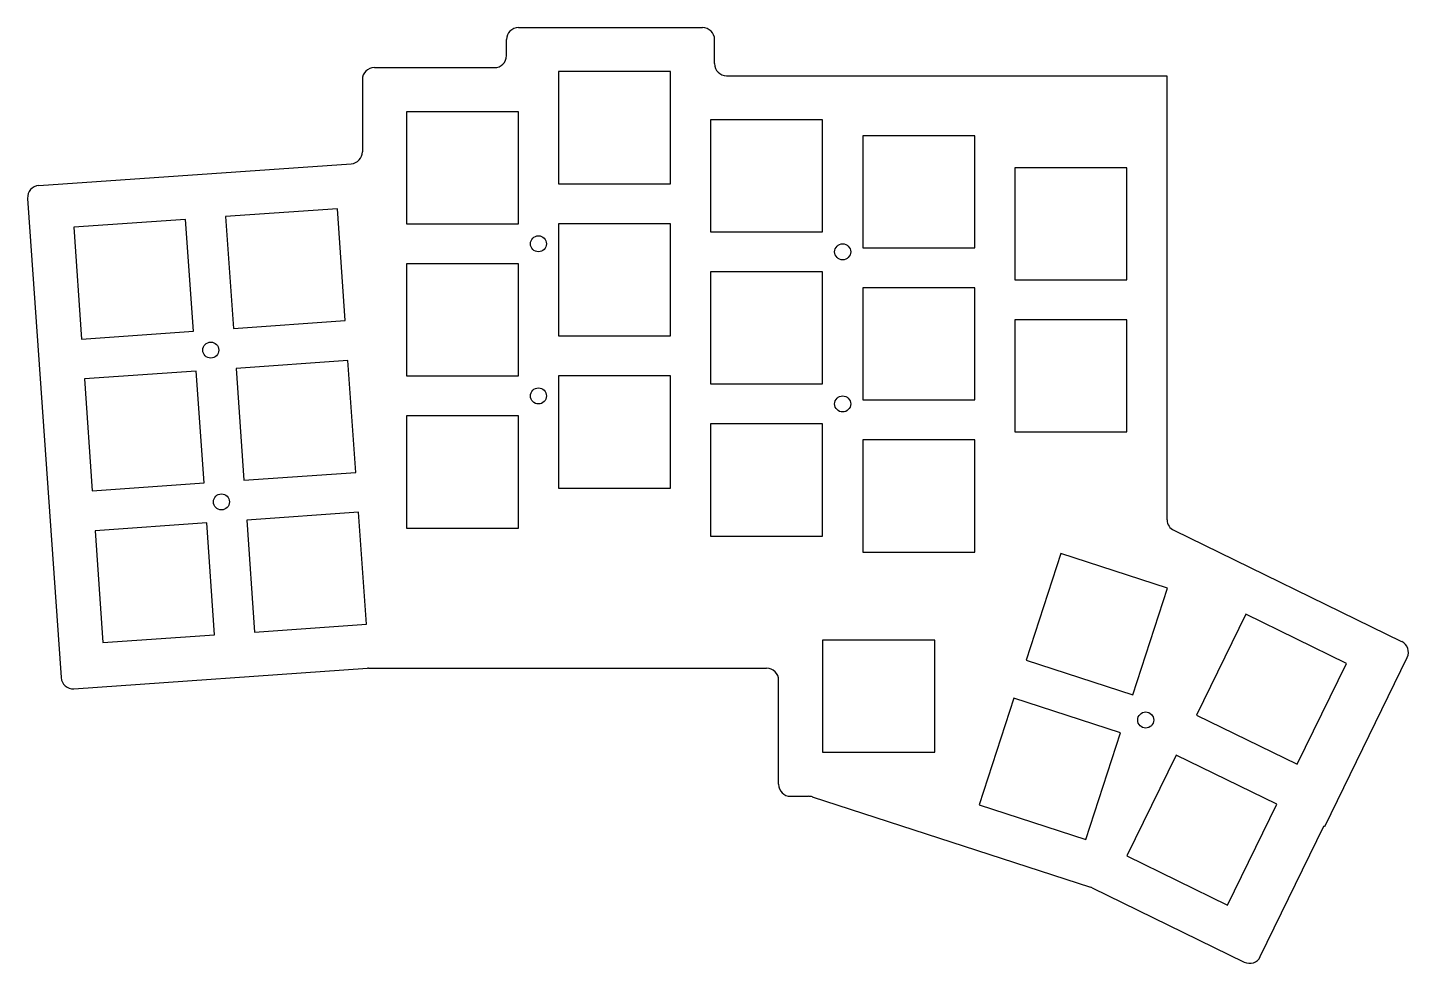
# Model space of a CAD drawing. Header units: millimetres. Extents: x -16 to 157, y -48 to 69.
import ezdxf

# ---------------------------------------------------------------- set-up
doc = ezdxf.new("R2010")
doc.units = ezdxf.units.MM

msp = doc.modelspace()

# ---------------------------------------------------------------- linework, layer by layer
for p, q in [((45.42, 69.33), (68.42, 69.33)), ((43.92, 65.83), (43.92, 67.83)), ((69.92, 64.83), (69.92, 67.83)), ((27.42, 64.33), (42.42, 64.33)), ((64.42, 63.83), (50.42, 63.83)), ((50.42, 63.83), (50.42, 49.83)), ((64.42, 49.83), (64.42, 63.83)), ((25.92, 62.83), (25.92, 53.83)), ((71.42, 63.33), (126.42, 63.33)), ((126.42, 63.33), (126.42, 8.08)), ((45.42, 58.83), (31.42, 58.83)), ((31.42, 58.83), (31.42, 44.83)), ((45.42, 44.83), (45.42, 58.83)), ((83.42, 57.83), (69.42, 57.83)), ((69.42, 57.83), (69.42, 43.83)), ((83.42, 43.83), (83.42, 57.83)), ((102.42, 55.83), (88.42, 55.83)), ((88.42, 55.83), (88.42, 41.83)), ((102.42, 41.83), (102.42, 55.83)), ((-14.5, 49.61), (24.53, 52.34)), ((121.42, 51.83), (107.42, 51.83)), ((107.42, 51.83), (107.42, 37.83)), ((121.42, 37.83), (121.42, 51.83)), ((50.42, 49.83), (64.42, 49.83)), ((-15.89, 48.01), (-11.7, -11.85)), ((22.8, 46.7), (8.83, 45.73)), ((23.77, 32.74), (22.8, 46.7)), ((3.84, 45.38), (-10.12, 44.4)), ((4.82, 31.41), (3.84, 45.38)), ((8.83, 45.73), (9.81, 31.76)), ((-10.12, 44.4), (-9.15, 30.44)), ((31.42, 44.83), (45.42, 44.83)), ((64.42, 44.83), (50.42, 44.83)), ((50.42, 44.83), (50.42, 30.83)), ((64.42, 30.83), (64.42, 44.83)), ((69.42, 43.83), (83.42, 43.83)), ((88.42, 41.83), (102.42, 41.83)), ((45.42, 39.83), (31.42, 39.83)), ((31.42, 39.83), (31.42, 25.83)), ((45.42, 25.83), (45.42, 39.83)), ((83.42, 38.83), (69.42, 38.83)), ((69.42, 38.83), (69.42, 24.83)), ((83.42, 24.83), (83.42, 38.83)), ((102.42, 36.83), (88.42, 36.83)), ((88.42, 36.83), (88.42, 22.83)), ((102.42, 22.83), (102.42, 36.83)), ((107.42, 37.83), (121.42, 37.83)), ((121.42, 32.83), (107.42, 32.83)), ((107.42, 32.83), (107.42, 18.83)), ((121.42, 18.83), (121.42, 32.83)), ((-9.15, 30.44), (4.82, 31.41)), ((9.81, 31.76), (23.77, 32.74)), ((50.42, 30.83), (64.42, 30.83)), ((24.12, 27.75), (10.16, 26.77)), ((25.1, 13.78), (24.12, 27.75)), ((5.17, 26.42), (-8.8, 25.45)), ((6.15, 12.46), (5.17, 26.42)), ((10.16, 26.77), (11.13, 12.81)), ((-8.8, 25.45), (-7.82, 11.48)), ((31.42, 25.83), (45.42, 25.83)), ((64.42, 25.83), (50.42, 25.83)), ((50.42, 25.83), (50.42, 11.83)), ((64.42, 11.83), (64.42, 25.83)), ((69.42, 24.83), (83.42, 24.83)), ((88.42, 22.83), (102.42, 22.83)), ((45.42, 20.83), (31.42, 20.83)), ((31.42, 20.83), (31.42, 6.83)), ((45.42, 6.83), (45.42, 20.83)), ((83.42, 19.83), (69.42, 19.83)), ((69.42, 19.83), (69.42, 5.83)), ((83.42, 5.83), (83.42, 19.83)), ((102.42, 17.83), (88.42, 17.83)), ((88.42, 17.83), (88.42, 3.83)), ((102.42, 3.83), (102.42, 17.83)), ((107.42, 18.83), (121.42, 18.83)), ((-7.82, 11.48), (6.15, 12.46)), ((11.13, 12.81), (25.1, 13.78)), ((50.42, 11.83), (64.42, 11.83)), ((25.45, 8.8), (11.48, 7.82)), ((26.42, -5.17), (25.45, 8.8)), ((6.49, 7.47), (-7.47, 6.49)), ((7.47, -6.49), (6.49, 7.47)), ((11.48, 7.82), (12.46, -6.15)), ((-7.47, 6.49), (-6.49, -7.47)), ((31.42, 6.83), (45.42, 6.83)), ((69.42, 5.83), (83.42, 5.83)), ((127.29, 6.55), (155.74, -7.33)), ((88.42, 3.83), (102.42, 3.83)), ((113.18, 3.65), (108.85, -9.66)), ((126.5, -0.68), (113.18, 3.65)), ((122.17, -13.99), (126.5, -0.68)), ((12.46, -6.15), (26.42, -5.17)), ((136.26, -3.94), (130.12, -16.53)), ((148.84, -10.08), (136.26, -3.94)), ((-6.49, -7.47), (7.47, -6.49)), ((97.42, -7.17), (83.42, -7.17)), ((83.42, -7.17), (83.42, -21.17)), ((97.42, -21.17), (97.42, -7.17)), ((108.85, -9.66), (122.17, -13.99)), ((142.7, -22.67), (148.84, -10.08)), ((146.13, -30.46), (156.43, -9.34)), ((-10.1, -13.24), (26.56, -10.67)), ((26.67, -10.67), (76.42, -10.67)), ((77.92, -25.17), (77.92, -12.17)), ((107.31, -14.42), (102.98, -27.73)), ((120.62, -18.75), (107.31, -14.42)), ((130.12, -16.53), (142.7, -22.67)), ((116.3, -32.06), (120.62, -18.75)), ((83.42, -21.17), (97.42, -21.17)), ((127.56, -21.53), (121.42, -34.11)), ((140.14, -27.66), (127.56, -21.53)), ((79.42, -26.67), (81.67, -26.67)), ((82.13, -26.74), (116.88, -38.03)), ((102.98, -27.73), (116.3, -32.06)), ((134, -40.25), (140.14, -27.66)), ((138.09, -46.69), (146.03, -30.41)), ((146.13, -30.46), (146.03, -30.41)), ((121.42, -34.11), (134, -40.25)), ((117.08, -38.11), (136.09, -47.38))]:
    msp.add_line(p, q)
for centre in [(47.92, 42.33), (85.92, 41.33), (6.99, 29.06), (47.92, 23.33), (85.92, 22.33), (8.32, 10.1), (123.77, -17.14)]:
    msp.add_circle(centre, 1)
for centre, start, end in [((45.42, 67.83), 90, 180), ((68.42, 67.83), 0, 90), ((42.42, 65.83), 270, 0), ((27.42, 62.83), 90, 180), ((71.42, 64.83), 180, 270), ((24.42, 53.83), 274, 0), ((-14.39, 48.11), 94, 184), ((127.92, 8.08), 180, 189.7227), ((127.94, 7.9), 182.6408, 244), ((155.09, -8.68), 334, 64), ((-10.21, -11.74), 184, 274), ((26.67, -12.17), 90, 94), ((76.42, -12.17), 0, 90), ((79.42, -25.17), 180, 270), ((81.67, -28.17), 72, 90), ((116.42, -39.46), 64, 72), ((136.74, -46.03), 244, 334)]:
    msp.add_arc(centre, 1.5, start, end)

doc.saveas('drawing.dxf')
